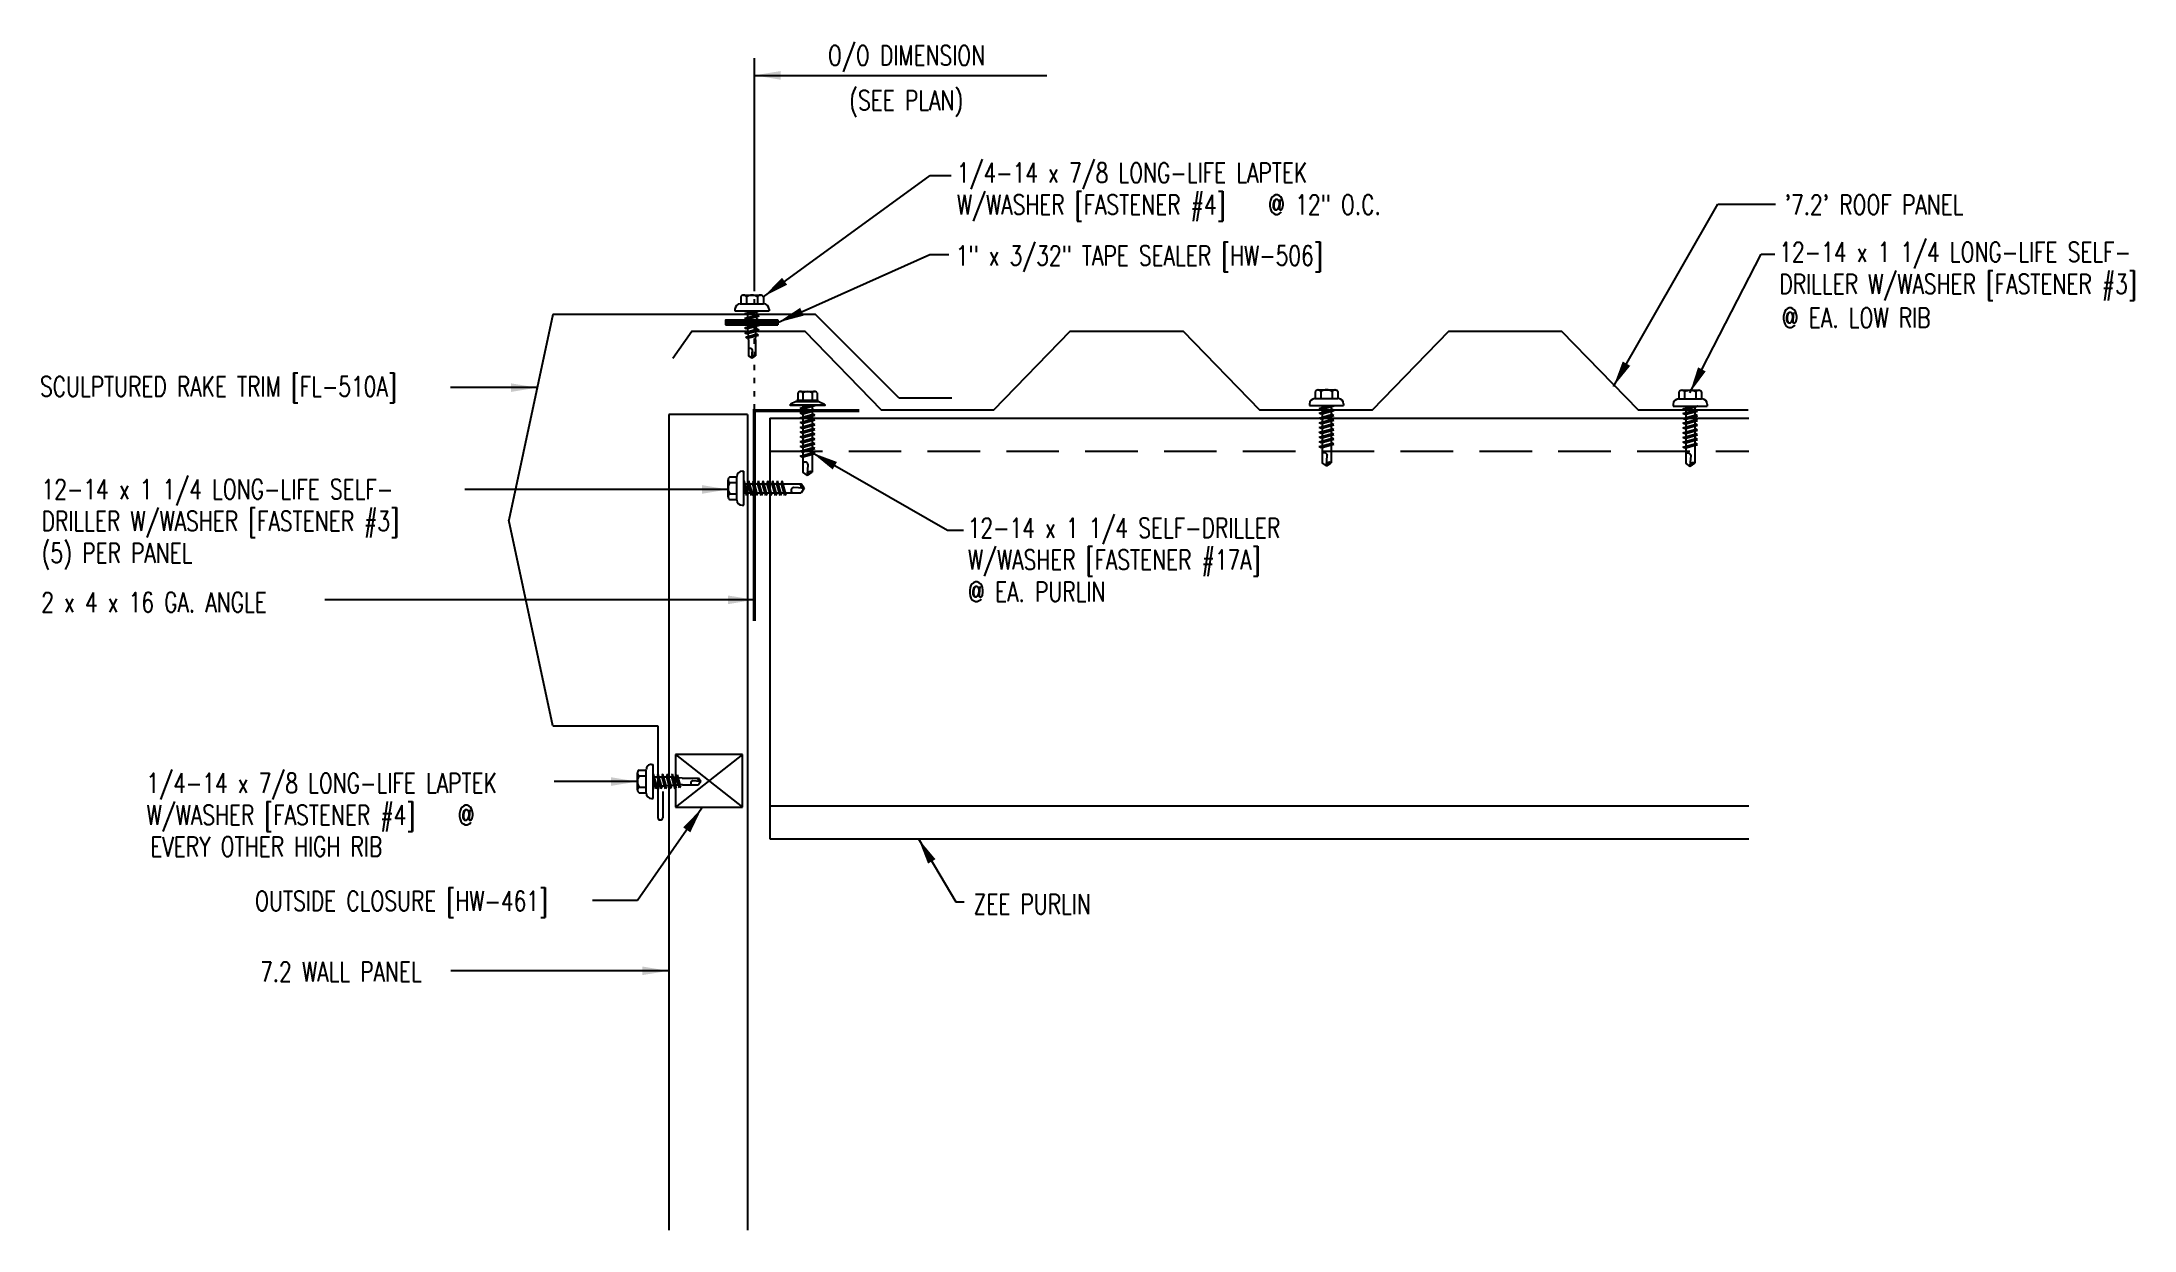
# Model space of a CAD drawing. Extents: x 13.6 to 53.4, y 16.3 to 38.9.
import ezdxf

# ---------------------------------------------------------------- set-up
doc = ezdxf.new("R2010")
doc.units = 0
doc.header["$LTSCALE"] = 4
doc.header["$MEASUREMENT"] = 0
doc.linetypes.add('DASHED', pattern=[0.75, 0.5, -0.25])
doc.linetypes.add('DOT2', pattern=[0.125, 0, -0.125])
doc.layers.get('0').update_dxf_attribs({"linetype": 'CONTINUOUS'})
for name, color, linetype in [('CLOSURE', 3, 'CONTINUOUS'), ('DIM', 2, 'CONTINUOUS'), ('DIM-DETAILS', 7, 'CONTINUOUS'), ('FASTENER', 9, 'CONTINUOUS'), ('PANEL-S', 11, 'CONTINUOUS'), ('SEALANT', 8, 'CONTINUOUS'), ('STLA', 12, 'CONTINUOUS'), ('TAPE', 9, 'CONTINUOUS'), ('TEXT', 2, 'CONTINUOUS'), ('TRIM-S', 6, 'CONTINUOUS')]:
    doc.layers.add(name, color=color, linetype=linetype)
doc.styles.add('TEXT', font='SIMPLEX.shx', dxfattribs={"width": 0.75, "height": 0.375})
doc.styles.add('TEXT1', font='ROMANS.shx', dxfattribs={"width": 0.75, "height": 0.375})
doc.dimstyles.new('DETAIL$7', dxfattribs={"dimscale": 4, "dimtxt": 0.375, "dimasz": 0.125, "dimexe": 0.0625, "dimexo": 0.0625, "dimgap": 0.0625, "dimtad": 1, "dimdec": 4, "dimzin": 3, "dimdsep": 46, "dimlunit": 4, "dimtxsty": 'TEXT', "dimblk": 'ARCHTICK', "dimcen": 0.0625, "dimclrd": 7, "dimclre": 7, "dimclrt": 2, "dimadec": 0, "dimazin": 0, "dimtfac": 0.6, "dimtdec": 4, "dimtmove": 0, "dimatfit": 3, "dimfxl": 0, "dimfrac": 2, "dimtolj": 1, "dimtzin": 0, "dimarcsym": 0})

# ---------------------------------------------------------------- blocks, each defined once
blk = doc.blocks.new('fz2')
at = {"layer": 'FASTENER'}
for p, q in [((-0.324, 0.071), (-0.324, 0.037)), ((-0.324, 0.037), (0.324, 0.037)), ((-0.224, 0.171), (0.215, 0.171)), ((-0.215, 0.305), (-0.215, 0.171)), ((-0.161, 0.337), (0.161, 0.337)), ((-0.139, -0.016), (0.046, 0.037)), ((-0.107, 0.305), (-0.107, 0.171)), ((-0.104, -0.036), (0.139, 0.033)), ((-0.086, 0.037), (0.086, 0.037)), ((-0.086, 0.037), (-0.086, -0.001)), ((0.086, 0.037), (0.133, 0.037)), ((0.086, 0.018), (0.086, -0.042)), ((0.107, 0.305), (0.107, 0.171)), ((0.139, 0.033), (0.133, 0.037)), ((0.215, 0.305), (0.215, 0.171)), ((0.324, 0.071), (0.324, 0.037)), ((-0.104, -0.036), (-0.139, -0.016)), ((-0.139, -0.107), (0.104, -0.038)), ((-0.104, -0.127), (-0.139, -0.107)), ((-0.139, -0.198), (0.104, -0.128)), ((-0.104, -0.218), (-0.139, -0.198)), ((-0.139, -0.289), (0.104, -0.219)), ((-0.104, -0.309), (-0.139, -0.289)), ((-0.139, -0.38), (0.104, -0.31)), ((-0.104, -0.4), (-0.139, -0.38)), ((-0.104, -0.127), (0.139, -0.058)), ((-0.104, -0.218), (0.139, -0.149)), ((-0.104, -0.309), (0.139, -0.239)), ((-0.104, -0.4), (0.139, -0.33)), ((-0.086, -0.031), (-0.086, -0.092)), ((-0.086, -0.122), (-0.086, -0.183)), ((-0.086, -0.213), (-0.086, -0.274)), ((-0.086, -0.304), (-0.086, -0.364)), ((-0.086, -0.395), (-0.086, -0.455)), ((0.086, -0.073), (0.086, -0.133)), ((0.086, -0.164), (0.086, -0.224)), ((0.086, -0.255), (0.086, -0.315)), ((0.086, -0.345), (0.086, -0.406)), ((0.139, -0.058), (0.104, -0.038)), ((0.139, -0.149), (0.104, -0.128)), ((0.139, -0.239), (0.104, -0.219)), ((0.139, -0.33), (0.104, -0.31)), ((-0.139, -0.47), (0.104, -0.401)), ((-0.104, -0.491), (-0.139, -0.47)), ((-0.139, -0.561), (0.104, -0.492)), ((-0.104, -0.581), (-0.139, -0.561)), ((-0.139, -0.652), (0.104, -0.583)), ((-0.104, -0.672), (-0.139, -0.652)), ((-0.139, -0.743), (0.104, -0.674)), ((-0.104, -0.763), (-0.139, -0.743)), ((-0.104, -0.491), (0.139, -0.421)), ((-0.104, -0.581), (0.139, -0.512)), ((-0.104, -0.672), (0.139, -0.603)), ((-0.104, -0.763), (0.139, -0.694)), ((-0.086, -0.486), (-0.086, -0.546)), ((-0.086, -0.577), (-0.086, -0.637)), ((-0.086, -0.667), (-0.086, -0.728)), ((-0.086, -0.758), (-0.086, -1.05)), ((0.086, -0.436), (0.086, -0.497)), ((0.086, -0.527), (0.086, -0.588)), ((0.086, -0.618), (0.086, -0.679)), ((0.086, -0.709), (0.086, -1.05)), ((0.139, -0.421), (0.104, -0.401)), ((0.139, -0.512), (0.104, -0.492)), ((0.139, -0.603), (0.104, -0.583)), ((0.139, -0.694), (0.104, -0.674)), ((0, -1.111), (-0.086, -1.05)), ((-0.002, -1.095), (0.014, -0.909)), ((0, -1.111), (0.086, -1.05))]:
    blk.add_line(p, q, dxfattribs=at)
for centre, radius, start, end in [((-0.224, 0.071), 0.1, 90, 180), ((-0.161, 0.274), 0.0628, 29.8754, 150.1246), ((0, 0.141), 0.196, 56.9974, 123.0026), ((0.161, 0.274), 0.0628, 29.8754, 150.1246), ((0.224, 0.071), 0.1, 0, 90), ((-0.046, -0.921), 0.0615, 11.1445, 130.906), ((0.054, -1.097), 0.0563, 55.4585, 194.8454)]:
    blk.add_arc(centre, radius, start, end, dxfattribs=at)
blk = doc.blocks.new('A$C6938402A')
at = {"layer": 'TAPE'}
h = blk.add_hatch(dxfattribs=at)
h.set_pattern_fill('DOTS', color=256, scale=0.35, angle=270, style=0)
h.set_pattern_definition([(270, (-22.332364, -26.379487), (0.021875, -0.0109375), [0, -0.021875])])
h.paths.add_polyline_path([(-0.563, -0.04), (-0.547, -0.132), (0.438, 0.041), (0.422, 0.134)])
at = {"layer": 'SEALANT'}
for p, q in [((-0.563, -0.04), (0.422, 0.134)), ((-0.547, -0.132), (0.438, 0.041)), ((0.422, 0.134), (0.438, 0.041)), ((-0.563, -0.04), (-0.547, -0.132))]:
    blk.add_line(p, q, dxfattribs=at)
blk = doc.blocks.new('FD-F4')
at = {"layer": 'TEXT', "style": 'TEXT1', "width": 0.75}
for s, p in [('1/4-14 x 7/8 LONG-LIFE LAPTEK', (0.0047, -0.0408)), ('W/WASHER [FASTENER #4]', (0.0047, -0.1926))]:
    blk.add_text(s, height=0.09375, dxfattribs=at).set_placement(p)
blk.add_attdef('(QUANTITY)', (1.4847, -0.1926), '', height=0.0938, dxfattribs=at)
blk = doc.blocks.new('fz5')
at = {"layer": 'FASTENER'}
for p, q in [((-0.326, 0.071), (-0.326, 0.037)), ((-0.326, 0.037), (0.322, 0.037)), ((-0.226, 0.171), (0.214, 0.171)), ((-0.217, 0.305), (-0.217, 0.171)), ((-0.163, 0.337), (0.159, 0.337)), ((-0.141, -0.014), (0.037, 0.037)), ((-0.108, 0.305), (-0.108, 0.171)), ((-0.105, -0.034), (0.137, 0.035)), ((-0.088, 0.037), (-0.088, 0.001)), ((-0.088, 0.037), (0.085, 0.037)), ((0.085, 0.037), (0.134, 0.037)), ((0.085, 0.02), (0.085, -0.041)), ((0.105, 0.305), (0.105, 0.171)), ((0.137, 0.035), (0.134, 0.037)), ((0.214, 0.305), (0.214, 0.171)), ((0.322, 0.071), (0.322, 0.037)), ((-0.105, -0.034), (-0.141, -0.014)), ((-0.141, -0.105), (0.102, -0.036)), ((-0.105, -0.125), (-0.141, -0.105)), ((-0.141, -0.196), (0.102, -0.127)), ((-0.105, -0.216), (-0.141, -0.196)), ((-0.141, -0.287), (0.102, -0.217)), ((-0.105, -0.307), (-0.141, -0.287)), ((-0.141, -0.378), (0.102, -0.308)), ((-0.105, -0.398), (-0.141, -0.378)), ((-0.105, -0.125), (0.137, -0.056)), ((-0.105, -0.216), (0.137, -0.147)), ((-0.105, -0.307), (0.137, -0.238)), ((-0.105, -0.398), (0.137, -0.328)), ((-0.088, -0.029), (-0.088, -0.09)), ((-0.088, -0.12), (-0.088, -0.181)), ((-0.084, -0.27), (-0.088, -0.211)), ((-0.078, -0.36), (-0.082, -0.3)), ((-0.071, -0.449), (-0.075, -0.389)), ((0.071, -0.408), (0.075, -0.346)), ((0.077, -0.315), (0.082, -0.253)), ((0.084, -0.223), (0.085, -0.211)), ((0.085, -0.071), (0.085, -0.131)), ((0.085, -0.162), (0.085, -0.211)), ((0.137, -0.056), (0.102, -0.036)), ((0.137, -0.147), (0.102, -0.127)), ((0.137, -0.238), (0.102, -0.217)), ((0.137, -0.328), (0.102, -0.308)), ((-0.122, -0.463), (0.089, -0.403)), ((-0.086, -0.483), (-0.122, -0.463)), ((-0.086, -0.483), (0.124, -0.423)), ((-0.066, -0.516), (-0.069, -0.478)), ((-0.066, -0.516), (-0.066, -0.82)), ((-0.003, -0.854), (0.009, -0.714)), ((0.063, -0.515), (0.068, -0.439)), ((0.063, -0.516), (0.063, -0.82)), ((0.124, -0.423), (0.089, -0.403)), ((-0.002, -0.866), (-0.066, -0.82)), ((-0.002, -0.866), (0.063, -0.82))]:
    blk.add_line(p, q, dxfattribs=at)
for centre, radius, start, end in [((-0.226, 0.071), 0.1, 90, 180), ((-0.163, 0.274), 0.0628, 29.8754, 150.1246), ((-0.002, 0.141), 0.196, 56.9974, 123.0026), ((0.159, 0.274), 0.0628, 29.8754, 150.1246), ((0.222, 0.071), 0.1, 0, 90), ((-0.036, -0.723), 0.0461, 11.1445, 130.906), ((0.073, -0.516), 0.01, 175.9484, 180), ((0.039, -0.855), 0.0422, 55.4585, 194.8454)]:
    blk.add_arc(centre, radius, start, end, dxfattribs=at)
blk = doc.blocks.new('FD-F3')
at = {"layer": 'TEXT', "style": 'TEXT1', "width": 0.75}
for s, p in [('12-14 x 1 1/4 LONG-LIFE SELF-', (0.0047, -0.0408)), ('DRILLER W/WASHER [FASTENER #3]', (0.0047, -0.1926))]:
    blk.add_text(s, height=0.09375, dxfattribs=at).set_placement(p)
blk.add_attdef('(QUANTITY)', (0.0047, -0.3444), '', height=0.0938, dxfattribs=at)
blk = doc.blocks.new('_ArchTick')
at = {"color": 0, "const_width": 0.15}
blk.add_lwpolyline([(-0.5, -0.5), (0.5, 0.5)], dxfattribs=at)
blk = doc.blocks.new('sd12')
at = {"layer": 'FASTENER'}
for p, q in [((-0.217, 0.114), (-0.326, 0.059)), ((-0.326, 0.059), (-0.326, 0.049)), ((-0.326, 0.049), (0.326, 0.049)), ((-0.217, 0.114), (0.217, 0.114)), ((-0.193, 0.137), (0.193, 0.137)), ((-0.193, 0.119), (0.193, 0.119)), ((-0.181, 0.276), (-0.181, 0.137)), ((-0.181, 0.137), (0.181, 0.137)), ((-0.139, -0.016), (0.046, 0.037)), ((-0.135, 0.302), (0.135, 0.302)), ((-0.104, -0.036), (0.139, 0.033)), ((-0.089, 0.276), (-0.089, 0.137)), ((-0.086, 0.037), (0.086, 0.037)), ((-0.086, 0.037), (-0.086, -0.001)), ((0.086, 0.037), (0.133, 0.037)), ((0.086, 0.018), (0.086, -0.042)), ((0.089, 0.276), (0.089, 0.137)), ((0.139, 0.033), (0.133, 0.037)), ((0.181, 0.276), (0.181, 0.137)), ((0.217, 0.114), (0.326, 0.059)), ((0.326, 0.059), (0.326, 0.049)), ((-0.104, -0.036), (-0.139, -0.016)), ((-0.139, -0.107), (0.104, -0.038)), ((-0.104, -0.127), (-0.139, -0.107)), ((-0.139, -0.198), (0.104, -0.128)), ((-0.104, -0.218), (-0.139, -0.198)), ((-0.139, -0.289), (0.104, -0.219)), ((-0.104, -0.309), (-0.139, -0.289)), ((-0.139, -0.38), (0.104, -0.31)), ((-0.104, -0.4), (-0.139, -0.38)), ((-0.104, -0.127), (0.139, -0.058)), ((-0.104, -0.218), (0.139, -0.149)), ((-0.104, -0.309), (0.139, -0.239)), ((-0.104, -0.4), (0.139, -0.33)), ((-0.086, -0.031), (-0.086, -0.092)), ((-0.086, -0.122), (-0.086, -0.183)), ((-0.086, -0.213), (-0.086, -0.274)), ((-0.086, -0.304), (-0.086, -0.364)), ((-0.086, -0.395), (-0.086, -0.455)), ((0.086, -0.073), (0.086, -0.133)), ((0.086, -0.164), (0.086, -0.224)), ((0.086, -0.255), (0.086, -0.315)), ((0.086, -0.345), (0.086, -0.406)), ((0.139, -0.058), (0.104, -0.038)), ((0.139, -0.149), (0.104, -0.128)), ((0.139, -0.239), (0.104, -0.219)), ((0.139, -0.33), (0.104, -0.31)), ((-0.139, -0.47), (0.104, -0.401)), ((-0.104, -0.491), (-0.139, -0.47)), ((-0.139, -0.561), (0.104, -0.492)), ((-0.104, -0.581), (-0.139, -0.561)), ((-0.139, -0.652), (0.104, -0.583)), ((-0.104, -0.672), (-0.139, -0.652)), ((-0.139, -0.743), (0.104, -0.674)), ((-0.104, -0.763), (-0.139, -0.743)), ((-0.139, -0.834), (0.104, -0.765)), ((-0.104, -0.491), (0.139, -0.421)), ((-0.104, -0.581), (0.139, -0.512)), ((-0.104, -0.672), (0.139, -0.603)), ((-0.104, -0.763), (0.139, -0.694)), ((-0.104, -0.854), (0.139, -0.785)), ((-0.086, -0.486), (-0.086, -0.546)), ((-0.086, -0.577), (-0.086, -0.637)), ((-0.086, -0.667), (-0.086, -0.728)), ((-0.086, -0.758), (-0.086, -0.819)), ((0.086, -0.436), (0.086, -0.497)), ((0.086, -0.527), (0.086, -0.588)), ((0.086, -0.618), (0.086, -0.679)), ((0.086, -0.709), (0.086, -0.77)), ((0.139, -0.421), (0.104, -0.401)), ((0.139, -0.512), (0.104, -0.492)), ((0.139, -0.603), (0.104, -0.583)), ((0.139, -0.694), (0.104, -0.674)), ((0.139, -0.785), (0.104, -0.765)), ((-0.104, -0.854), (-0.139, -0.834)), ((-0.139, -0.925), (0.104, -0.856)), ((-0.104, -0.945), (-0.139, -0.925)), ((-0.104, -0.945), (0.139, -0.876)), ((-0.086, -0.849), (-0.086, -0.91)), ((-0.086, -0.94), (-0.086, -1.232)), ((-0.002, -1.277), (0.014, -1.091)), ((0.086, -0.8), (0.086, -0.861)), ((0.086, -0.891), (0.086, -1.232)), ((0.139, -0.876), (0.104, -0.856)), ((0, -1.293), (-0.086, -1.232)), ((0, -1.293), (0.086, -1.232))]:
    blk.add_line(p, q, dxfattribs=at)
blk.add_lwpolyline([(-0.331, 0.037), (-0.331, 0.049), (0.331, 0.049), (0.331, 0.037)], close=True, dxfattribs=at)
for centre, radius, start, end in [((-0.193, 0.128), 0.00894, 90, 270), ((-0.135, 0.25), 0.0527, 29.8754, 150.1246), ((0, 0.138), 0.164, 56.9974, 123.0026), ((0.135, 0.25), 0.0527, 29.8754, 150.1246), ((0.193, 0.128), 0.00894, 270, 90), ((-0.046, -1.102), 0.0615, 11.1445, 130.906), ((0.054, -1.278), 0.0563, 55.4585, 194.8454)]:
    blk.add_arc(centre, radius, start, end, dxfattribs=at)
blk = doc.blocks.new('FD-F17A')
at = {"layer": 'TEXT', "style": 'TEXT1', "width": 0.75}
for s, p in [('12-14 x 1 1/4 SELF-DRILLER', (0.0047, -0.0408)), ('W/WASHER [FASTENER #17A]', (0.0047, -0.1926))]:
    blk.add_text(s, height=0.09375, dxfattribs=at).set_placement(p)
blk.add_attdef('(QUANTITY)', (0.0047, -0.3444), '', height=0.0938, dxfattribs=at)

msp = doc.modelspace()

# ---------------------------------------------------------------- linework, layer by layer
at = {"layer": 'CLOSURE'}
for p, q in [((25.636, 25.375), (25.636, 24.375)), ((26.912, 25.375), (25.636, 25.375)), ((25.636, 25.375), (26.912, 24.375)), ((26.912, 25.375), (25.636, 24.375)), ((26.912, 24.375), (26.912, 25.375)), ((25.636, 24.375), (26.912, 24.375))]:
    msp.add_line(p, q, dxfattribs=at)
at = {"layer": 'DIM', "color": 7}
msp.add_line((27.138, 38.625), (27.138, 34.291), dxfattribs=at)
at = {"layer": 'DIM-DETAILS', "linetype": 'DOT2', "ltscale": 0.3}
msp.add_line((27.138, 34.291), (27.138, 31.92), dxfattribs=at)
at = {"layer": 'PANEL-S'}
for p, q in [((25.509, 31.847), (25.509, 16.327)), ((27.009, 31.847), (25.509, 31.847)), ((27.009, 31.847), (27.009, 16.327))]:
    msp.add_line(p, q, dxfattribs=at)
msp.add_lwpolyline([(25.588, 32.916), (25.95, 33.432), (28.096, 33.432), (29.55, 31.932), (31.696, 31.932), (33.15, 33.432), (35.296, 33.432), (36.75, 31.932), (38.896, 31.932), (40.35, 33.432), (42.496, 33.432), (43.95, 31.932), (46.043, 31.932)], dxfattribs=at)
at = {"layer": 'STLA'}
for p, q in [((27.433, 31.773), (27.433, 23.773)), ((27.433, 31.773), (46.056, 31.773)), ((27.433, 24.398), (46.056, 24.398)), ((27.433, 23.773), (46.056, 23.773))]:
    msp.add_line(p, q, dxfattribs=at)
at = {"layer": 'STLA', "linetype": 'DASHED', "ltscale": 0.5}
msp.add_line((27.433, 31.148), (46.056, 31.148), dxfattribs=at)
at = {"layer": 'STLA', "const_width": 0.0625}
msp.add_lwpolyline([(29.138, 31.92), (27.138, 31.92), (27.138, 27.92)], dxfattribs=at)
at = {"layer": 'TRIM-S'}
for p, q in [((23.302, 33.749), (22.471, 29.836)), ((28.302, 33.749), (23.302, 33.749)), ((29.893, 32.158), (28.302, 33.749)), ((30.893, 32.158), (29.893, 32.158)), ((23.302, 25.923), (22.471, 29.836)), ((23.302, 25.923), (25.302, 25.923)), ((25.302, 25.923), (25.302, 24.173)), ((25.396, 24.673), (25.396, 24.173))]:
    msp.add_line(p, q, dxfattribs=at)
msp.add_arc((25.349, 24.178), 0.0471, 186.1192, 353.8808, dxfattribs=at)

# ---------------------------------------------------------------- block references
at = {"layer": 'FASTENER'}
for name, p in [('fz5', (27.096, 33.781)), ('sd12', (28.15, 31.981)), ('fz2', (38.025, 31.977)), ('fz2', (44.944, 31.97))]:
    msp.add_blockref(name, p, dxfattribs=at)
for name, p, rotation in [('fz2', (26.977, 30.443), 90), ('fz5', (25.253, 24.866), 89.99999999999984)]:
    msp.add_blockref(name, p, dxfattribs=dict(at, rotation=rotation))
at = {"layer": 'TEXT', "xscale": 4, "yscale": 4, "zscale": 4}
for name, p, values in [('FD-F4', (30.972, 36.421), {'(QUANTITY)': '@ 12" O.C.'}), ('FD-F3', (13.56, 30.4), {'(QUANTITY)': '(5) PER PANEL'}), ('FD-F17A', (31.18, 29.664), {'(QUANTITY)': '@ EA. PURLIN'}), ('FD-F4', (15.556, 24.808), {'(QUANTITY)': '@'})]:
    msp.add_blockref(name, p, dxfattribs=at).add_auto_attribs(values)
msp.add_blockref('FD-F3', (46.62, 34.912), dxfattribs=at)
at = {"layer": 'TEXT', "rotation": 350.0000000000001}
msp.add_blockref('A$C6938402A', (27.149, 33.586), dxfattribs=at)

# ---------------------------------------------------------------- texts
at = {"layer": 'TEXT', "style": 'TEXT1', "width": 0.75}
for s, p in [('O/O DIMENSION', (28.539, 38.49)), ('(SEE PLAN)', (28.942, 37.636)), ("'7.2' ROOF PANEL", (46.741, 35.649)), ('1" x 3/32" TAPE SEALER [HW-506]', (30.97, 34.682)), ('@ EA. LOW RIB', (46.68, 33.499)), ('SCULPTURED RAKE TRIM [FL-510A]', (13.548, 32.191)), ('2 x 4 x 16 GA. ANGLE', (13.572, 28.087)), ('EVERY OTHER HIGH RIB', (15.646, 23.438)), ('OUTSIDE CLOSURE [HW-461]', (17.64, 22.403)), ('ZEE PURLIN', (31.309, 22.342)), ('7.2 WALL PANEL', (17.736, 21.056))]:
    msp.add_text(s, height=0.375, dxfattribs=at).set_placement(p)
at = {"layer": 'TEXT', "color": 2, "insert": (47.052, 35.082), "char_height": 0.375, "attachment_point": 1, "style": 'TEXT'}
msp.add_mtext('\\A1;', dxfattribs=at)

# ---------------------------------------------------------------- leaders
at = {"layer": 'DIM'}
msp.add_leader([(27.138, 38.298), (32.7, 38.298)], dimstyle='DETAIL$7', dxfattribs=at)
at = {"layer": 'TEXT'}
for points in [[(27.31, 34.086), (30.484, 36.395), (30.881, 36.395)], [(43.482, 32.379), (45.467, 35.848), (46.563, 35.848)], [(27.587, 33.597), (30.476, 34.889), (30.841, 34.889)], [(44.936, 32.26), (46.292, 34.894), (46.552, 34.894)], [(28.236, 31.12), (30.814, 29.643), (31.117, 29.643)]]:
    msp.add_leader(points, dimstyle='DETAIL$7', override={"dimgap": 0.0625, "dimtad": 0}, dxfattribs=at)
for points in [[(23.007, 32.357), (21.491, 32.357), (21.357, 32.357)], [(26.642, 30.42), (24.331, 30.42), (21.628, 30.42)], [(27.138, 28.32), (22.616, 28.32), (18.967, 28.32)], [(24.912, 24.862), (23.664, 24.862), (23.333, 24.862)], [(26.139, 24.353), (24.915, 22.599), (24.057, 22.599)], [(30.259, 23.773), (30.971, 22.571), (31.129, 22.571)], [(25.505, 21.261), (23.579, 21.261), (21.366, 21.261)]]:
    msp.add_leader(points, dimstyle='DETAIL$7', dxfattribs=at)

doc.saveas('drawing.dxf')
